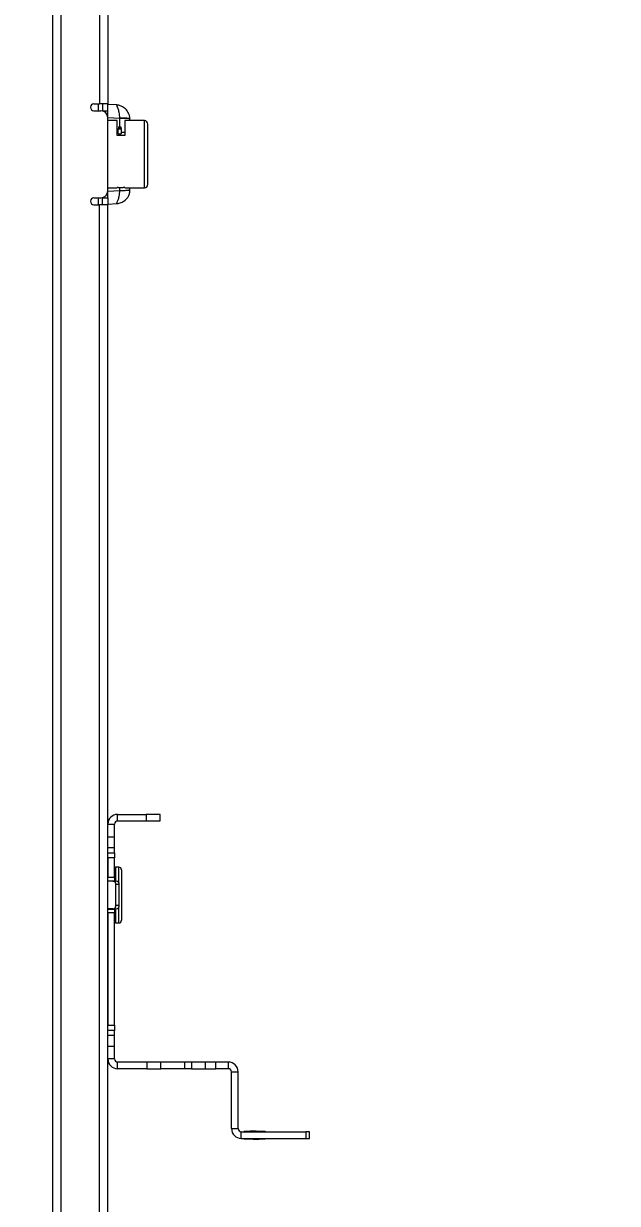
# Model space of a CAD drawing. Header units: inches. Extents: x 40138 to 76695, y -14500 to -5279.
# Drawn here: x 71944.3 to 72114.8, y -10576.6 to -10237.9 of the extents above; entities that cross this region are included whole.
import ezdxf

# ---------------------------------------------------------------- set-up
doc = ezdxf.new("R2010")
doc.units = ezdxf.units.IN
doc.header["$LTSCALE"] = 2
doc.header["$MEASUREMENT"] = 0
doc.header["$PDMODE"] = 35
doc.header["$PDSIZE"] = -1
doc.layers.add('M-ANNO-DIMS', color=7, linetype='Continuous', lineweight=13)
doc.layers.add('M-OBJECT-DETAILS', color=7, linetype='Continuous', lineweight=9)
doc.styles.get("Standard").update_dxf_attribs({"font": 'romans.shx', "width": 0.8})
doc.dimstyles.new('Details World Wide', dxfattribs={"dimscale": 4, "dimtxt": 4.5, "dimasz": 3.5, "dimexe": 0.75, "dimexo": 0.75, "dimgap": 0.75, "dimtad": 0, "dimtih": 1, "dimtoh": 1, "dimdec": 0, "dimzin": 4, "dimdsep": 46, "dimtxsty": 'Standard', "dimcen": 0, "dimclrd": 256, "dimclre": 256, "dimclrt": 256, "dimadec": 0, "dimazin": 1, "dimtfac": 1, "dimtdec": 0, "dimtmove": 0, "dimatfit": 3, "dimfxl": 1, "dimtolj": 1, "dimtzin": 0, "dimlwd": -1, "dimlwe": -1, "dimarcsym": 0})

# ---------------------------------------------------------------- blocks, each defined once
blk = doc.blocks.new('*D22')
at = {"layer": 'Defpoints', "color": 0, "transparency": 16777216}
for p in [(71651, -9716.26), (72113.51, -9716.26), (72113.51, -10834.64)]:
    blk.add_point(p, dxfattribs=at)
at = {"layer": 'M-ANNO-DIMS', "transparency": 16777216}
for p, q in [((72110.51, -9716.26), (71648, -9716.26)), ((71651, -9730.26), (71651, -10349.88)), ((71651, -10820.64), (71651, -10413.31)), ((72110.51, -10834.64), (71648, -10834.64))]:
    blk.add_line(p, q, dxfattribs=at)
for points in [[(71648.67, -9730.26), (71653.33, -9730.26), (71651, -9716.26)], [(71648.67, -10820.64), (71653.33, -10820.64), (71651, -10834.64)]]:
    blk.add_solid(points, dxfattribs=at)
at = {"layer": 'M-ANNO-DIMS', "transparency": 16777216, "insert": (71651, -10381.59), "char_height": 18, "attachment_point": 5}
blk.add_mtext('\\A1;1118\\P [44.03]', dxfattribs=at)
blk = doc.blocks.new('*D31')
at = {"layer": 'Defpoints', "color": 0, "transparency": 16777216}
for p in [(71562.32, -9687.95), (72089.45, -9687.95), (72089.45, -10862.95)]:
    blk.add_point(p, dxfattribs=at)
at = {"layer": 'M-ANNO-DIMS', "transparency": 16777216}
for p, q in [((72086.45, -9687.95), (71559.32, -9687.95)), ((71562.32, -9701.95), (71562.32, -10224.68)), ((71562.32, -10848.95), (71562.32, -10288.11)), ((72086.45, -10862.95), (71559.32, -10862.95))]:
    blk.add_line(p, q, dxfattribs=at)
for points in [[(71559.99, -9701.95), (71564.66, -9701.95), (71562.32, -9687.95)], [(71559.99, -10848.95), (71564.66, -10848.95), (71562.32, -10862.95)]]:
    blk.add_solid(points, dxfattribs=at)
at = {"layer": 'M-ANNO-DIMS', "transparency": 16777216, "insert": (71562.32, -10256.4), "char_height": 18, "attachment_point": 5}
blk.add_mtext('\\A1;1175\\P [46.26]', dxfattribs=at)
blk = doc.blocks.new('*D72')
at = {"layer": 'Defpoints', "color": 0, "transparency": 16777216}
for p in [(71748.48, -9893.65), (72114.78, -9893.65), (72114.66, -10657.25)]:
    blk.add_point(p, dxfattribs=at)
at = {"layer": 'M-ANNO-DIMS', "transparency": 16777216}
for p, q in [((72111.78, -9893.65), (71745.48, -9893.65)), ((71748.48, -9907.65), (71748.48, -10241.06)), ((71748.48, -10643.25), (71748.48, -10304.49)), ((72111.66, -10657.25), (71745.48, -10657.25))]:
    blk.add_line(p, q, dxfattribs=at)
for points in [[(71746.15, -9907.65), (71750.82, -9907.65), (71748.48, -9893.65)], [(71746.15, -10643.25), (71750.82, -10643.25), (71748.48, -10657.25)]]:
    blk.add_solid(points, dxfattribs=at)
at = {"layer": 'M-ANNO-DIMS', "transparency": 16777216, "insert": (71748.48, -10272.77), "char_height": 18, "attachment_point": 5}
blk.add_mtext('\\A1;764\\P [30.06]', dxfattribs=at)
blk = doc.blocks.new('*D73')
at = {"layer": 'Defpoints', "color": 0, "transparency": 16777216}
for p in [(72090.72, -9921.95), (71865.34, -10628.94), (72090.59, -10628.94)]:
    blk.add_point(p, dxfattribs=at)
at = {"layer": 'M-ANNO-DIMS', "transparency": 16777216}
for p, q in [((72087.72, -9921.95), (71862.34, -9921.95)), ((71865.34, -9935.95), (71865.34, -10365.34)), ((71865.34, -10614.94), (71865.34, -10428.77)), ((72087.59, -10628.94), (71862.34, -10628.94))]:
    blk.add_line(p, q, dxfattribs=at)
for points in [[(71863.01, -9935.95), (71867.67, -9935.95), (71865.34, -9921.95)], [(71863.01, -10614.94), (71867.67, -10614.94), (71865.34, -10628.94)]]:
    blk.add_solid(points, dxfattribs=at)
at = {"layer": 'M-ANNO-DIMS', "transparency": 16777216, "insert": (71865.34, -10397.05), "char_height": 18, "attachment_point": 5}
blk.add_mtext('\\A1;707\\P [27.83]', dxfattribs=at)

msp = doc.modelspace()

# ---------------------------------------------------------------- linework, layer by layer
at = {"layer": 'M-OBJECT-DETAILS', "linetype": 'Continuous', "lineweight": 5}
for p, q in [((71952.72, -10759.2), (71952.72, -9791.7)), ((71955.128, -10759.2), (71955.128, -9791.7)), ((71966.081, -9831.252), (71966.081, -10260.95)), ((71968.489, -9831.252), (71968.489, -10260.95)), ((71964.489, -10260.95), (71966.081, -10260.95)), ((71965.777, -10262.95), (71965.777, -10260.95)), ((71968.489, -10260.95), (71966.081, -10260.95)), ((71966.97, -10260.95), (71966.97, -10262.95)), ((71968.489, -10262.95), (71968.489, -10260.95)), ((71971.053, -10261.289), (71968.57, -10261.163)), ((71971.048, -10261.289), (71971.053, -10261.289)), ((71964.489, -10262.95), (71966.489, -10262.95)), ((71966.97, -10262.95), (71968.489, -10262.95)), ((71966.97, -10262.95), (71966.97, -10263.009)), ((71968.489, -10264.95), (71968.489, -10262.95)), ((71968.489, -10264.894), (71971.905, -10265.074)), ((71968.489, -10285.95), (71968.489, -10264.95)), ((71971.163, -10265.8), (71968.489, -10265.8)), ((71972.283, -10267.65), (71971.483, -10267.65)), ((71972.283, -10268.006), (71971.483, -10268.006)), ((71971.483, -10268.102), (71971.483, -10268.006)), ((71971.483, -10268.102), (71972.283, -10268.102)), ((71971.483, -10269.571), (71971.483, -10268.102)), ((71971.905, -10265.074), (71971.906, -10265.086)), ((71972.283, -10268.006), (71972.283, -10267.65)), ((71972.283, -10268.006), (71972.283, -10268.102)), ((71972.283, -10268.102), (71972.283, -10269.571)), ((71978.963, -10265.8), (71973.363, -10265.8)), ((71974.844, -10265.8), (71974.844, -10265.273)), ((71978.963, -10285.1), (71978.963, -10265.8)), ((71971.483, -10269.175), (71971.163, -10269.175)), ((71973.363, -10270.054), (71971.163, -10270.054)), ((71971.483, -10269.571), (71972.283, -10269.571)), ((71973.363, -10269.175), (71972.283, -10269.175)), ((71968.489, -10285.1), (71971.163, -10285.1)), ((71971.163, -10285.005), (71971.163, -10285.005)), ((71971.413, -10284.967), (71972.863, -10284.967)), ((71971.905, -10285.826), (71971.92, -10284.967)), ((71973.363, -10285.037), (71973.363, -10285.037)), ((71973.363, -10285.1), (71978.963, -10285.1)), ((71974.844, -10285.627), (71974.844, -10285.1)), ((71964.489, -10287.95), (71966.489, -10287.95)), ((71965.777, -10289.95), (71965.777, -10287.95)), ((71966.97, -10287.891), (71966.97, -10287.95)), ((71966.97, -10287.95), (71968.489, -10287.95)), ((71966.97, -10289.95), (71966.97, -10287.95)), ((71968.489, -10286.006), (71971.905, -10285.826)), ((71968.489, -10287.95), (71968.489, -10285.95)), ((71968.489, -10287.95), (71968.489, -10289.95)), ((71974.771, -10286.272), (71974.844, -10285.627)), ((71964.489, -10289.95), (71966.081, -10289.95)), ((71966.081, -10719.648), (71966.081, -10289.95)), ((71968.489, -10289.95), (71966.081, -10289.95)), ((71968.489, -10289.741), (71971.053, -10289.611)), ((71968.489, -10719.648), (71968.489, -10289.95)), ((71971.053, -10289.611), (71971.048, -10289.611)), ((71968.489, -10467.72), (71970.386, -10467.72)), ((71970.386, -10471.434), (71970.386, -10467.72)), ((71971.275, -10466.831), (71971.275, -10464.934)), ((71971.275, -10464.934), (71979.489, -10464.934)), ((71971.275, -10466.831), (71979.489, -10466.831)), ((71979.489, -10464.934), (71979.489, -10466.831)), ((71983.489, -10464.934), (71979.489, -10464.934)), ((71979.489, -10466.831), (71983.489, -10466.831)), ((71983.489, -10466.831), (71983.489, -10464.934)), ((71970.386, -10471.434), (71968.489, -10471.434)), ((71970.386, -10474.434), (71970.386, -10471.434)), ((71968.489, -10474.434), (71970.386, -10474.434)), ((71970.386, -10475.934), (71970.386, -10474.434)), ((71968.489, -10475.934), (71970.386, -10475.934)), ((71968.553, -10477.434), (71968.489, -10477.434)), ((71968.553, -10482.984), (71968.553, -10477.434)), ((71970.386, -10477.434), (71968.553, -10477.434)), ((71970.386, -10475.934), (71970.386, -10477.434)), ((71970.386, -10482.984), (71970.386, -10477.434)), ((71971.636, -10480.084), (71970.686, -10480.084)), ((71970.686, -10480.084), (71970.686, -10484.084)), ((71971.636, -10484.581), (71971.636, -10480.084)), ((71972.386, -10480.834), (71972.386, -10495.334)), ((71968.489, -10482.984), (71968.553, -10482.984)), ((71968.489, -10483.984), (71970.386, -10483.984)), ((71969.939, -10484.084), (71968.489, -10484.084)), ((71968.553, -10482.984), (71970.386, -10482.984)), ((71969.939, -10484.084), (71970.887, -10484.084)), ((71970.386, -10482.984), (71970.386, -10483.984)), ((71970.805, -10491.084), (71970.805, -10485.084)), ((71971.753, -10485.084), (71970.805, -10485.084)), ((71971.753, -10491.084), (71971.753, -10485.084)), ((71971.753, -10491.084), (71970.805, -10491.084)), ((71971.636, -10496.084), (71971.636, -10491.587)), ((71969.939, -10492.084), (71968.489, -10492.084)), ((71968.489, -10492.184), (71970.386, -10492.184)), ((71968.489, -10493.184), (71968.553, -10493.184)), ((71968.553, -10525.434), (71968.553, -10493.184)), ((71970.386, -10493.184), (71968.553, -10493.184)), ((71969.939, -10492.084), (71970.887, -10492.084)), ((71970.386, -10492.184), (71970.386, -10493.184)), ((71970.386, -10525.434), (71970.386, -10493.184)), ((71970.686, -10492.084), (71970.686, -10496.084)), ((71970.686, -10496.084), (71971.636, -10496.084)), ((71968.489, -10525.434), (71968.553, -10525.434)), ((71968.553, -10525.434), (71970.386, -10525.434)), ((71970.386, -10525.434), (71970.386, -10526.934)), ((71970.386, -10526.934), (71968.489, -10526.934)), ((71970.386, -10528.434), (71968.489, -10528.434)), ((71970.386, -10528.434), (71970.386, -10526.934)), ((71970.386, -10531.434), (71970.386, -10528.434)), ((71968.489, -10531.434), (71970.386, -10531.434)), ((71970.386, -10535.148), (71970.386, -10531.434)), ((71970.386, -10535.148), (71968.489, -10535.148)), ((71971.275, -10537.934), (71971.275, -10536.037)), ((71979.672, -10536.037), (71971.275, -10536.037)), ((71979.672, -10537.934), (71971.275, -10537.934)), ((71979.672, -10536.037), (71979.672, -10537.934)), ((71983.672, -10536.037), (71979.672, -10536.037)), ((71979.672, -10537.934), (71983.672, -10537.934)), ((71983.672, -10537.934), (71983.672, -10536.037)), ((71990.489, -10536.037), (71983.672, -10536.037)), ((71990.489, -10537.934), (71983.672, -10537.934)), ((71990.489, -10536.037), (71990.489, -10537.934)), ((71992.489, -10536.037), (71990.489, -10536.037)), ((71992.489, -10537.934), (71990.489, -10537.934)), ((71992.489, -10536.037), (71992.489, -10537.934)), ((71996.489, -10536.037), (71992.489, -10536.037)), ((71992.489, -10537.934), (71996.489, -10537.934)), ((71996.489, -10537.934), (71996.489, -10536.037)), ((71999.489, -10536.037), (71996.489, -10536.037)), ((71996.489, -10537.934), (71999.489, -10537.934)), ((71999.489, -10537.934), (71999.489, -10536.037)), ((72003.1, -10536.037), (71999.489, -10536.037)), ((72003.1, -10537.934), (71999.489, -10537.934)), ((72003.1, -10537.934), (72003.1, -10536.037)), ((72003.989, -10538.823), (72005.886, -10538.823)), ((72003.989, -10555.148), (72003.989, -10538.823)), ((72005.886, -10555.148), (72005.886, -10538.823)), ((72003.989, -10555.148), (72005.886, -10555.148)), ((72006.775, -10557.934), (72006.775, -10556.037)), ((72006.775, -10556.037), (72025.359, -10556.037)), ((72007.659, -10555.837), (72009.259, -10555.837)), ((72007.659, -10555.837), (72007.659, -10555.937)), ((72007.659, -10556.037), (72007.659, -10555.937)), ((72007.659, -10555.937), (72013.659, -10555.937)), ((72009.346, -10555.837), (72009.346, -10555.937)), ((72010.32, -10555.837), (72010.32, -10555.937)), ((72011.089, -10555.837), (72010.32, -10555.837)), ((72011.089, -10555.837), (72011.089, -10555.937)), ((72011.089, -10555.837), (72013.659, -10555.837)), ((72013.659, -10555.837), (72013.659, -10555.937)), ((72013.659, -10556.037), (72013.659, -10555.937)), ((72025.359, -10556.037), (72025.359, -10557.934)), ((72026.359, -10556.037), (72025.359, -10556.037)), ((72026.359, -10557.934), (72026.359, -10556.037)), ((72006.775, -10557.934), (72025.359, -10557.934)), ((72007.659, -10557.934), (72007.659, -10558.034)), ((72013.659, -10558.034), (72007.659, -10558.034)), ((72007.659, -10558.134), (72007.659, -10558.034)), ((72010.228, -10558.134), (72007.659, -10558.134)), ((72010.228, -10558.134), (72010.228, -10558.034)), ((72010.228, -10558.134), (72010.997, -10558.134)), ((72010.997, -10558.134), (72010.997, -10558.034)), ((72011.972, -10558.134), (72011.972, -10558.034)), ((72013.659, -10558.134), (72012.058, -10558.134)), ((72013.659, -10557.934), (72013.659, -10558.034)), ((72013.659, -10558.134), (72013.659, -10558.034)), ((72025.359, -10557.934), (72026.359, -10557.934))]:
    msp.add_line(p, q, dxfattribs=at)
for centre, radius, start, end in [((71964.489, -10261.95), 1, 90, 180), ((71964.489, -10261.95), 1, 180, 270), ((71966.489, -10264.95), 2, 0, 90), ((71978.963, -10266.8), 1, 0, 90), ((71978.963, -10284.1), 1, 270, 0), ((71964.489, -10288.95), 1, 90, 180), ((71966.489, -10285.95), 2, 270, 0), ((71964.489, -10288.95), 1, 180, 270), ((71970.947, -10287.416), 2.198, 272.62605, 274.07824), ((71971.275, -10467.72), 2.786, 90, 180), ((71971.275, -10467.72), 0.889, 90, 180), ((71970.686, -10480.384), 0.3, 90, 180), ((71971.636, -10480.834), 0.75, 0, 90), ((71969.866, -10485.021), 0.94, 356.18844, 85.59825), ((71970.815, -10485.021), 0.94, 356.18844, 85.59825), ((71969.866, -10491.146), 0.94, 274.403, 3.8103), ((71970.815, -10491.146), 0.94, 274.403, 3.8103), ((71970.686, -10495.784), 0.3, 180, 270), ((71971.636, -10495.334), 0.75, 270, 0), ((71971.275, -10535.148), 2.786, 180, 270), ((71971.275, -10535.148), 0.889, 180, 270), ((72003.1, -10538.823), 2.786, 0, 90), ((72003.1, -10538.823), 0.889, 0, 90), ((72006.775, -10555.148), 2.786, 180, 270), ((72006.775, -10555.148), 0.889, 180, 270)]:
    msp.add_arc(centre, radius, start, end, dxfattribs=at)
for points, knots in [([(71971.905, -10265.074), (71971.896, -10264.776), (71971.877, -10264.207), (71971.718, -10263.249), (71971.438, -10262.318), (71971.153, -10261.688), (71971.01, -10261.35), (71971.035, -10261.31), (71971.048, -10261.289)], [0, 0, 0, 0, 0.14336987, 0.27378069, 0.5053891, 0.72919024, 0.85307379, 1, 1, 1, 1]), ([(71971.048, -10261.289), (71971.058, -10261.289), (71971.077, -10261.29), (71971.095, -10261.291), (71971.104, -10261.292)], [0, 0, 0, 0, 0.5601858, 1, 1, 1, 1]), ([(71971.071, -10261.29), (71971.066, -10261.29), (71971.061, -10261.289), (71971.053, -10261.289), (71971.051, -10261.289), (71971.05, -10261.289)], [0, 0, 0, 0, 0.5942285, 0.8119276, 1, 1, 1, 1]), ([(71974.793, -10265.203), (71974.773, -10264.936), (71974.732, -10264.403), (71974.384, -10263.412), (71973.612, -10262.355), (71972.551, -10261.69), (71971.644, -10261.369), (71971.267, -10261.317), (71971.073, -10261.29)], [0, 0, 0, 0, 0.12468775, 0.24941207, 0.49325157, 0.73869361, 0.86576916, 1, 1, 1, 1]), ([(71971.163, -10270.054), (71971.163, -10269.433), (71971.163, -10268.191), (71971.163, -10266.855), (71971.163, -10265.966), (71971.163, -10265.855), (71971.163, -10265.8)], [0, 0, 0, 0, 0.25000052, 0.50000048, 0.75000055, 1, 1, 1, 1]), ([(71971.958, -10267.65), (71971.954, -10267.619), (71971.849, -10266.77), (71971.878, -10265.912), (71971.906, -10265.086)], [0, 0, 0, 0, 0.0367433, 1, 1, 1, 1]), ([(71971.905, -10265.074), (71972.071, -10265.071), (71972.415, -10265.065), (71972.949, -10265.067), (71973.479, -10265.078), (71973.964, -10265.098), (71974.36, -10265.128), (71974.651, -10265.163), (71974.747, -10265.19), (71974.793, -10265.203)], [0, 0, 0, 0, 0.129328, 0.2683005, 0.4145231, 0.5646641, 0.7148115, 0.8610437, 1, 1, 1, 1]), ([(71974.844, -10265.273), (71974.834, -10265.26), (71974.814, -10265.234), (71974.645, -10265.195), (71974.363, -10265.158), (71973.964, -10265.126), (71973.48, -10265.102), (71972.95, -10265.087), (71972.416, -10265.081), (71972.072, -10265.084), (71971.906, -10265.086)], [0, 0, 0, 0, 0.1145153, 0.2375655, 0.3670428, 0.4999979, 0.632953, 0.7624355, 0.8854851, 1, 1, 1, 1]), ([(71973.363, -10265.8), (71973.363, -10265.855), (71973.363, -10265.966), (71973.363, -10266.855), (71973.363, -10268.191), (71973.363, -10269.433), (71973.363, -10270.054)], [0, 0, 0, 0, 0.2499995, 0.4999995, 0.7499995, 1, 1, 1, 1]), ([(71974.793, -10265.203), (71974.793, -10265.203), (71974.959, -10265.224), (71974.901, -10265.233), (71974.844, -10265.241)], [0, 0, 0, 0, 0.0000602, 1, 1, 1, 1]), ([(71974.844, -10265.241), (71974.844, -10265.247), (71974.844, -10265.257), (71974.844, -10265.268), (71974.844, -10265.273)], [0, 0, 0, 0, 0.5000035, 1, 1, 1, 1]), ([(71979.963, -10284.038), (71979.963, -10284.001), (71979.963, -10283.921), (71979.963, -10282.719), (71979.963, -10280.78), (71979.963, -10278.259), (71979.963, -10275.45), (71979.963, -10272.641), (71979.963, -10270.12), (71979.963, -10268.181), (71979.963, -10266.979), (71979.963, -10266.899), (71979.963, -10266.862)], [0, 0, 0, 0, 0.08643905, 0.18982912, 0.29321929, 0.39660982, 0.5, 0.60339019, 0.70678071, 0.81017086, 0.91356095, 1, 1, 1, 1]), ([(71971.413, -10284.967), (71971.381, -10284.967), (71971.333, -10284.968), (71971.275, -10284.973), (71971.23, -10284.979), (71971.195, -10284.987), (71971.168, -10284.996), (71971.165, -10285.002), (71971.163, -10285.005)], [0, 0, 0, 0, 0.238986, 0.3663937, 0.4988684, 0.673651, 0.8180289, 1, 1, 1, 1]), ([(71973.363, -10285.037), (71973.355, -10285.03), (71973.34, -10285.015), (71973.226, -10284.989), (71973.09, -10284.973), (71972.964, -10284.967), (71972.897, -10284.967), (71972.863, -10284.967)], [0, 0, 0, 0, 0.2498784, 0.499997, 0.743218, 0.8700249, 1, 1, 1, 1]), ([(71971.048, -10289.611), (71971.034, -10289.59), (71971.01, -10289.55), (71971.152, -10289.212), (71971.438, -10288.582), (71971.719, -10287.652), (71971.875, -10286.694), (71971.895, -10286.125), (71971.905, -10285.826)], [0, 0, 0, 0, 0.1469513, 0.2708211, 0.4946199, 0.7261845, 0.8564621, 1, 1, 1, 1]), ([(71971.073, -10289.61), (71971.201, -10289.596), (71971.465, -10289.567), (71972.195, -10289.379), (71973.207, -10288.912), (71974.098, -10288.031), (71974.636, -10287.033), (71974.753, -10286.422), (71974.815, -10286.102)], [0, 0, 0, 0, 0.09452162, 0.1963953, 0.42353435, 0.68536666, 0.83481539, 1, 1, 1, 1]), ([(71971.905, -10285.826), (71972.071, -10285.827), (71972.415, -10285.829), (71972.949, -10285.822), (71973.479, -10285.806), (71973.964, -10285.78), (71974.362, -10285.747), (71974.645, -10285.708), (71974.814, -10285.668), (71974.834, -10285.64), (71974.844, -10285.627)], [0, 0, 0, 0, 0.1145252, 0.2375873, 0.367081, 0.5000375, 0.632985, 0.7624595, 0.8855042, 1, 1, 1, 1]), ([(71971.05, -10289.611), (71971.051, -10289.611), (71971.054, -10289.611), (71971.061, -10289.611), (71971.067, -10289.61), (71971.071, -10289.61)], [0, 0, 0, 0, 0.18330808, 0.40268932, 1, 1, 1, 1]), ([(72010.32, -10555.837), (72010.158, -10555.837), (72009.868, -10555.837), (72009.505, -10555.837), (72009.346, -10555.837)], [0, 0, 0, 0, 0.5597508, 1, 1, 1, 1]), ([(72010.997, -10558.134), (72011.16, -10558.134), (72011.45, -10558.134), (72011.812, -10558.134), (72011.972, -10558.134)], [0, 0, 0, 0, 0.5597508, 1, 1, 1, 1])]:
    msp.add_open_spline(points, degree=3, knots=knots, dxfattribs=at)

# ---------------------------------------------------------------- dimensions: what is measured, and where the dimension line sits
at = {"layer": 'M-ANNO-DIMS'}
for base, p1, p2, picture, middle in [((71562.322, -9687.953), (72089.446, -10862.947), (72089.446, -9687.953), '*D31', (71562.322, -10256.398)), ((71650.998, -9716.261), (72113.508, -10834.639), (72113.508, -9716.261), '*D22', (71650.998, -10381.593)), ((71748.485, -9893.646), (72114.656, -10657.251), (72114.782, -9893.646), '*D72', (71748.485, -10272.774)), ((71865.339, -10628.943), (72090.719, -9921.953), (72090.594, -10628.943), '*D73', (71865.339, -10397.051))]:
    dim = msp.add_linear_dim(base=base, p1=p1, p2=p2, angle=90, dimstyle='Details World Wide', override={"dimpost": '\\X'}, dxfattribs=at)
    dim.commit()
    dim.dimension.update_dxf_attribs({"geometry": picture, "text_midpoint": middle, "dimtype": 160})

doc.saveas('drawing.dxf')
